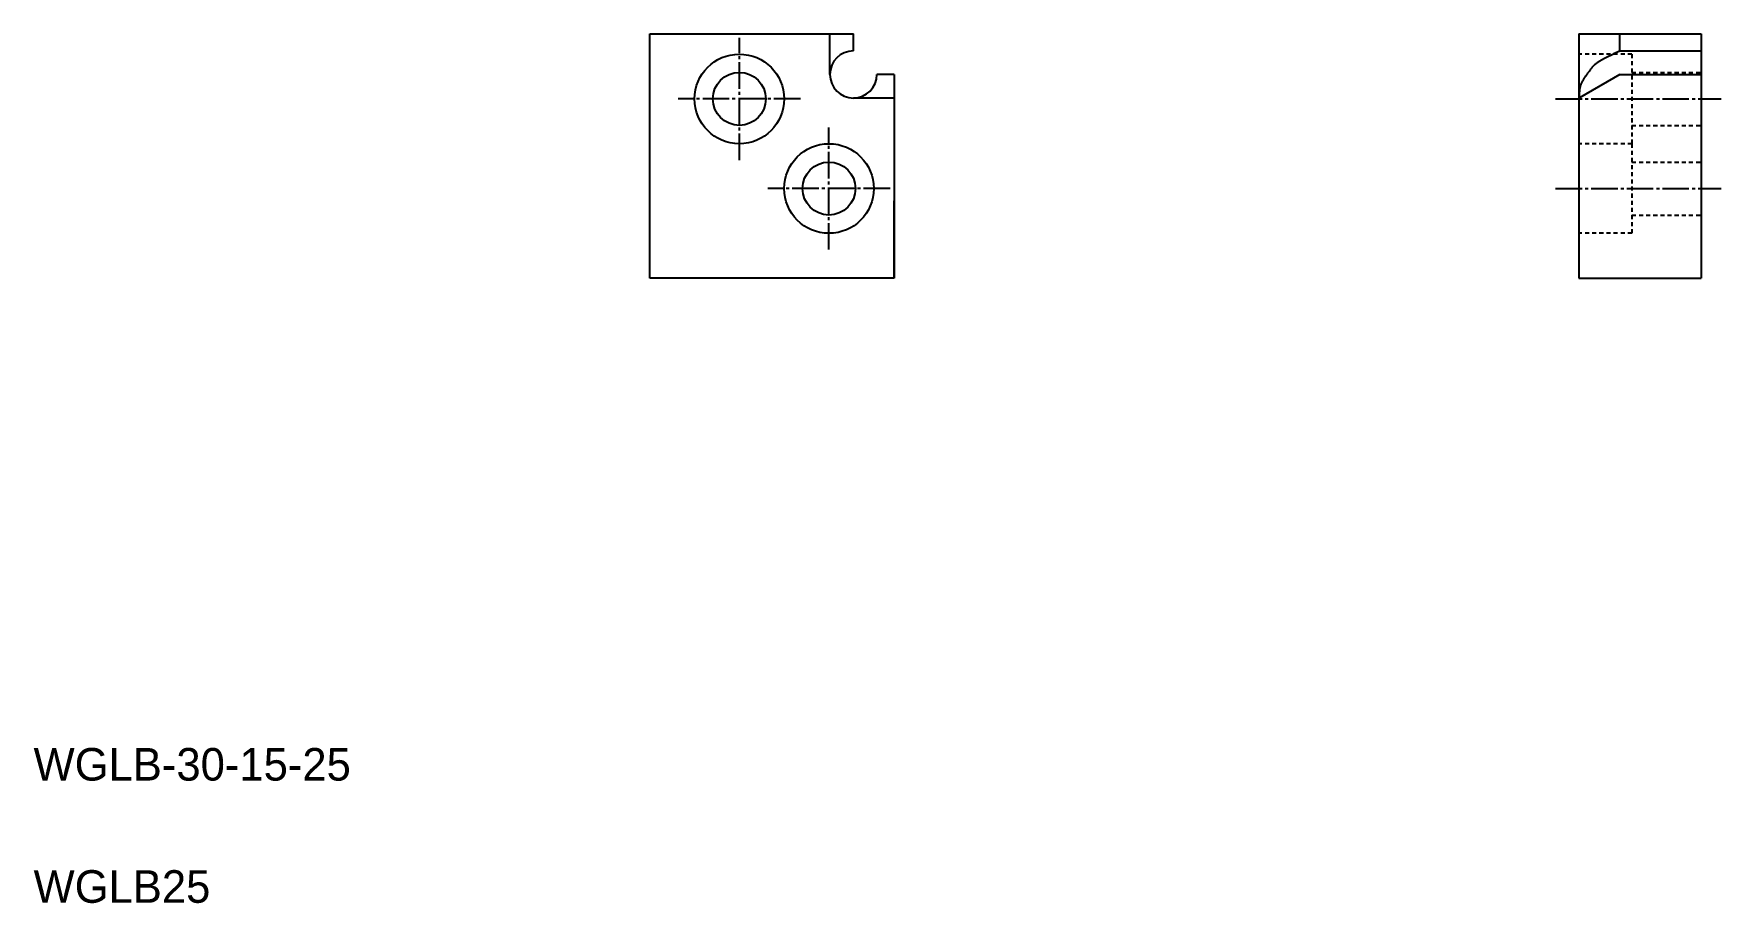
# Model space of a CAD drawing. Extents: x 10 to 217, y 10 to 117.
import ezdxf

# ---------------------------------------------------------------- set-up
doc = ezdxf.new("R2010")
doc.units = 0
doc.header["$LTSCALE"] = 0.25
doc.linetypes.add('CENTER', pattern=[17.5, 13, -1.5, 1.5, -1.5])
doc.linetypes.add('DASHED', pattern=[3.5, 2, -1.5])
doc.layers.get('0').update_dxf_attribs({"linetype": 'CONTINUOUS'})
doc.layers.add('CENTER', color=1, linetype='CENTER')

msp = doc.modelspace()

# ---------------------------------------------------------------- linework, layer by layer
at = {"color": 7, "linetype": 'CONTINUOUS'}
for p, q in [((85.63, 86.68), (85.63, 116.68)), ((85.63, 116.68), (110.63, 116.68)), ((107.75, 111.68), (107.75, 116.68)), ((110.63, 114.57), (110.63, 116.68)), ((199.68, 116.68), (199.68, 86.68)), ((199.68, 116.68), (214.68, 116.68)), ((204.68, 114.57), (204.68, 116.68)), ((214.68, 116.68), (214.68, 86.68)), ((203.41, 113.93), (203.32, 113.88)), ((203.5, 113.97), (203.41, 113.93)), ((203.58, 114.01), (203.5, 113.97)), ((203.67, 114.06), (203.58, 114.01)), ((203.76, 114.1), (203.67, 114.06)), ((203.85, 114.15), (203.76, 114.1)), ((203.94, 114.2), (203.85, 114.15)), ((204.03, 114.24), (203.94, 114.2)), ((204.13, 114.29), (204.03, 114.24)), ((204.22, 114.33), (204.13, 114.29)), ((204.31, 114.38), (204.22, 114.33)), ((204.4, 114.43), (204.31, 114.38)), ((204.49, 114.47), (204.4, 114.43)), ((204.59, 114.52), (204.49, 114.47)), ((204.68, 114.57), (204.59, 114.52)), ((204.68, 114.57), (214.68, 114.57)), ((200.79, 111.88), (200.75, 111.83)), ((200.83, 111.94), (200.79, 111.88)), ((200.88, 112), (200.83, 111.94)), ((200.92, 112.06), (200.88, 112)), ((200.96, 112.11), (200.92, 112.06)), ((201, 112.17), (200.96, 112.11)), ((201.03, 112.22), (201, 112.17)), ((201.07, 112.27), (201.03, 112.22)), ((201.11, 112.32), (201.07, 112.27)), ((201.15, 112.37), (201.11, 112.32)), ((201.19, 112.42), (201.15, 112.37)), ((201.23, 112.47), (201.19, 112.42)), ((201.26, 112.52), (201.23, 112.47)), ((201.3, 112.57), (201.26, 112.52)), ((201.34, 112.61), (201.3, 112.57)), ((201.38, 112.66), (201.34, 112.61)), ((201.43, 112.71), (201.38, 112.66)), ((201.47, 112.75), (201.43, 112.71)), ((201.51, 112.79), (201.47, 112.75)), ((201.56, 112.84), (201.51, 112.79)), ((201.61, 112.88), (201.56, 112.84)), ((201.66, 112.92), (201.61, 112.88)), ((201.71, 112.96), (201.66, 112.92)), ((201.76, 113), (201.71, 112.96)), ((201.82, 113.04), (201.76, 113)), ((201.87, 113.08), (201.82, 113.04)), ((201.93, 113.12), (201.87, 113.08)), ((201.99, 113.16), (201.93, 113.12)), ((202.05, 113.2), (201.99, 113.16)), ((202.12, 113.24), (202.05, 113.2)), ((202.18, 113.28), (202.12, 113.24)), ((202.25, 113.31), (202.18, 113.28)), ((202.31, 113.35), (202.25, 113.31)), ((202.38, 113.39), (202.31, 113.35)), ((202.45, 113.43), (202.38, 113.39)), ((202.53, 113.47), (202.45, 113.43)), ((202.6, 113.51), (202.53, 113.47)), ((202.67, 113.55), (202.6, 113.51)), ((202.75, 113.59), (202.67, 113.55)), ((202.83, 113.63), (202.75, 113.59)), ((202.91, 113.67), (202.83, 113.63)), ((202.99, 113.71), (202.91, 113.67)), ((203.07, 113.75), (202.99, 113.71)), ((203.15, 113.8), (203.07, 113.75)), ((203.24, 113.84), (203.15, 113.8)), ((203.32, 113.88), (203.24, 113.84)), ((115.63, 111.68), (113.52, 111.68)), ((115.63, 111.68), (115.63, 86.68)), ((204.68, 111.68), (199.75, 108.83)), ((199.76, 109.85), (199.75, 109.76)), ((199.77, 109.93), (199.76, 109.85)), ((199.79, 110.02), (199.77, 109.93)), ((199.81, 110.1), (199.79, 110.02)), ((199.83, 110.18), (199.81, 110.1)), ((199.85, 110.27), (199.83, 110.18)), ((199.87, 110.35), (199.85, 110.27)), ((199.9, 110.43), (199.87, 110.35)), ((199.93, 110.51), (199.9, 110.43)), ((199.96, 110.59), (199.93, 110.51)), ((199.99, 110.66), (199.96, 110.59)), ((200.03, 110.74), (199.99, 110.66)), ((200.06, 110.82), (200.03, 110.74)), ((200.1, 110.89), (200.06, 110.82)), ((200.15, 110.96), (200.1, 110.89)), ((200.19, 111.04), (200.15, 110.96)), ((200.23, 111.11), (200.19, 111.04)), ((200.28, 111.18), (200.23, 111.11)), ((200.32, 111.25), (200.28, 111.18)), ((200.37, 111.32), (200.32, 111.25)), ((200.42, 111.38), (200.37, 111.32)), ((200.47, 111.45), (200.42, 111.38)), ((200.51, 111.51), (200.47, 111.45)), ((200.56, 111.58), (200.51, 111.51)), ((200.61, 111.64), (200.56, 111.58)), ((200.66, 111.7), (200.61, 111.64)), ((200.7, 111.77), (200.66, 111.7)), ((200.75, 111.83), (200.7, 111.77)), ((204.68, 111.68), (214.68, 111.68)), ((115.63, 108.79), (110.63, 108.79)), ((199.69, 108.97), (199.68, 108.88)), ((199.68, 108.88), (199.68, 108.79)), ((199.7, 109.15), (199.69, 109.06)), ((199.69, 109.06), (199.69, 108.97)), ((199.71, 109.33), (199.7, 109.24)), ((199.7, 109.24), (199.7, 109.15)), ((199.72, 109.5), (199.71, 109.41)), ((199.71, 109.41), (199.71, 109.33)), ((199.73, 109.59), (199.72, 109.5)), ((199.74, 109.68), (199.73, 109.59)), ((199.75, 109.76), (199.74, 109.68)), ((115.63, 86.68), (115.63, 96.18)), ((115.63, 86.68), (85.63, 86.68)), ((199.68, 86.68), (214.68, 86.68))]:
    msp.add_line(p, q, dxfattribs=at)
for p, q in [((91.88, 116.68), (91.88, 116.68)), ((98.13, 116.68), (98.13, 116.68))]:
    msp.add_line(p, q)
at = {"color": 3, "linetype": 'DASHED'}
for p, q in [((206.18, 114.18), (199.68, 114.18)), ((206.18, 114.18), (206.18, 103.18)), ((206.18, 111.93), (214.68, 111.93)), ((206.18, 105.43), (214.68, 105.43)), ((206.18, 103.18), (199.68, 103.18)), ((206.18, 103.18), (199.68, 103.18)), ((206.18, 103.18), (206.18, 92.18)), ((206.18, 100.93), (214.68, 100.93)), ((206.18, 94.43), (214.68, 94.43)), ((206.18, 92.18), (199.68, 92.18))]:
    msp.add_line(p, q, dxfattribs=at)
at = {"color": 7, "linetype": 'CONTINUOUS'}
for centre, radius in [((96.63, 108.68), 5.5), ((96.63, 108.68), 3.25), ((107.63, 97.68), 5.5), ((107.63, 97.68), 3.25)]:
    msp.add_circle(centre, radius, dxfattribs=at)
msp.add_arc((110.63, 111.68), 2.89, 90, 0, dxfattribs=at)
at = {"layer": 'CENTER', "color": 1, "linetype": 'CENTER'}
for p, q in [((96.63, 101.18), (96.63, 116.18)), ((104.13, 108.68), (89.13, 108.68)), ((196.81, 108.68), (217.15, 108.68)), ((107.63, 90.18), (107.63, 105.18)), ((115.13, 97.68), (100.13, 97.68)), ((196.81, 97.68), (217.15, 97.68))]:
    msp.add_line(p, q, dxfattribs=at)

# ---------------------------------------------------------------- texts
for s, p in [('WGLB-30-15-25', (10, 25)), ('WGLB25', (10, 10))]:
    msp.add_text(s, height=4).set_placement(p)

doc.saveas('drawing.dxf')
